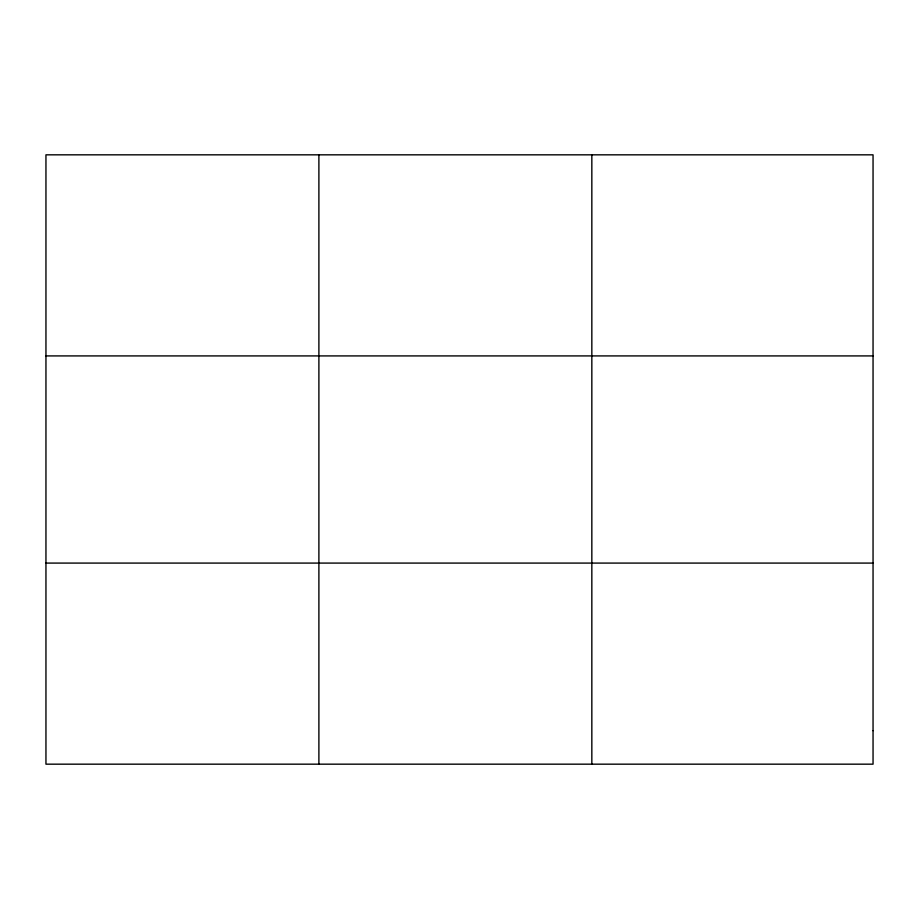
<?xml version="1.0" encoding="UTF-8"?>
<svg xmlns="http://www.w3.org/2000/svg" width="919" height="919" viewBox="0 0 919 919"><rect width="100%" height="100%" fill="white"/><g stroke="black" fill="none" stroke-linecap="round" stroke-linejoin="round"><path stroke-width="1.38" d="M318.893 154.829L318.893 764.171M591.836 154.829L591.836 764.171M45.95 355.917L873.05 355.917M45.95 563.083L873.05 563.083M873.05 730.651L873.05 764.171L45.95 764.171L45.95 154.829L873.05 154.829L873.05 730.651"/></g></svg>
